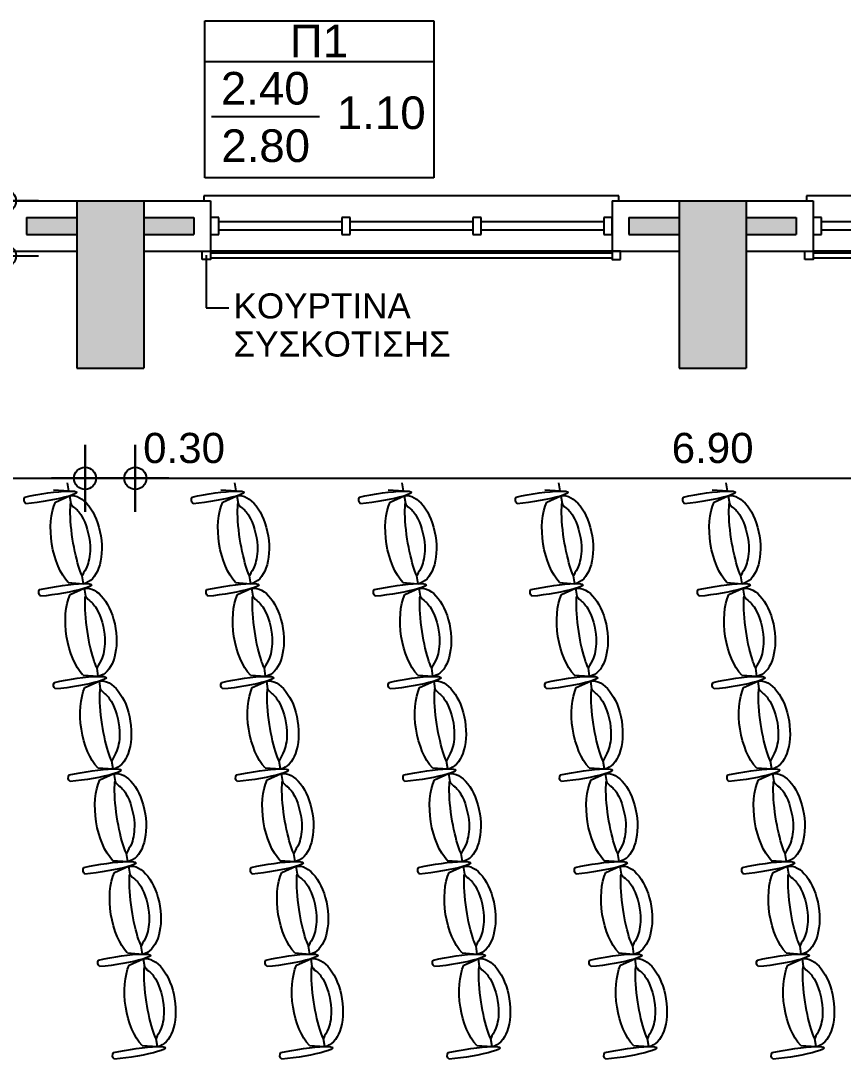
# Model space of a CAD drawing. Header units: metres. Extents: x -11 to 85, y -301 to 135.
# Drawn here: x 28.94 to 33.85, y 39.42 to 45.62 of the extents above; entities that cross this region are included whole.
import ezdxf

# ---------------------------------------------------------------- set-up
doc = ezdxf.new("R2010")
doc.units = ezdxf.units.M
doc.header["$LTSCALE"] = 0.036
doc.header["$PDMODE"] = 2
for name, color, linetype in [('arxitek corofos', 252, 'Continuous'), ('DIMBLK', 252, 'Continuous'), ('Epipla', 252, 'Continuous'), ('Parathira', 252, 'Continuous')]:
    doc.layers.add(name, color=color, linetype=linetype)
doc.styles.add('COMU-N', font='arial.ttf')
doc.styles.get("Standard").update_dxf_attribs({"font": 'arial.ttf'})
doc.dimstyles.new('CADWDOT', dxfattribs={"dimscale": 0.1, "dimtxt": 1.8, "dimasz": 0.08, "dimexe": 2, "dimexo": 0, "dimgap": 0.09, "dimtad": 0, "dimrnd": 0.001, "dimzin": 0, "dimdsep": 46, "dimtxsty": 'Standard', "dimblk1": 'ARTDIM', "dimblk2": 'ARTDIM', "dimsah": 1, "dimcen": 0.09, "dimdle": 0.05, "dimse1": 1, "dimse2": 1, "dimadec": 0, "dimazin": 0, "dimtfac": 1, "dimtmove": 0, "dimatfit": 3, "dimldrblk": 'ARTDIM', "dimfxl": 2, "dimtvp": 0.9999, "dimtolj": 1, "dimtzin": 0, "dimarcsym": 0})

# ---------------------------------------------------------------- blocks, each defined once
blk = doc.blocks.new('A$C52D13D70')
at = {"layer": 'Parathira'}
for p, q in [((-0.33, 0.04), (-0.33, -2.44)), ((-0.3, 0.04), (-0.33, 0.04)), ((-0.1, 0), (-0.2, 0)), ((-0.2, 0), (-0.2, -0.05)), ((-0.1, -0.05), (-0.1, 0)), ((0, 0), (0, -2.4)), ((-0.2, -0.05), (-0.1, -0.05)), ((-0.175, -0.05), (-0.175, -0.7833)), ((-0.125, -0.05), (-0.125, -0.7833)), ((-0.1, -0.7833), (-0.2, -0.7833)), ((-0.2, -0.7833), (-0.2, -0.8333)), ((-0.1, -0.8333), (-0.1, -0.7833)), ((-0.2, -0.8333), (-0.1, -0.8333)), ((-0.175, -0.8333), (-0.175, -1.5667)), ((-0.125, -0.8333), (-0.125, -1.5667)), ((-0.1, -1.5667), (-0.2, -1.5667)), ((-0.2, -1.5667), (-0.2, -1.6167)), ((-0.1, -1.6167), (-0.1, -1.5667)), ((-0.2, -1.6167), (-0.1, -1.6167)), ((-0.175, -1.6167), (-0.175, -2.35)), ((-0.125, -1.6167), (-0.125, -2.35)), ((-0.1, -2.35), (-0.2, -2.35)), ((-0.2, -2.35), (-0.2, -2.4)), ((-0.1, -2.4), (-0.1, -2.35)), ((-0.2, -2.4), (-0.1, -2.4)), ((-0.33, -2.44), (-0.3, -2.44))]:
    blk.add_line(p, q, dxfattribs=at)
blk = doc.blocks.new('ARTDIM')
at = {"layer": 'DIMBLK'}
for p, q in [((0, -24.9975), (0, 24.9975)), ((-24.9975, 0), (24.9975, 0))]:
    blk.add_line(p, q, dxfattribs=at)
blk.add_circle((0, 0), 8.25, dxfattribs=at)
blk = doc.blocks.new('*D418')
at = {"layer": 'arxitek corofos', "color": 0, "lineweight": -2}
blk.add_line((22.4317, 42.89), (29.3157, 42.89), dxfattribs=at)
at = {"layer": 'Defpoints', "color": 0, "transparency": 16777216}
for p in [(22.4237, 43.5474), (29.3237, 43.5474), (29.3237, 42.89)]:
    blk.add_point(p, dxfattribs=at)
at = {"layer": 'arxitek corofos', "color": 0, "lineweight": -2, "xscale": 0.008, "yscale": 0.008, "zscale": 0.008, "rotation": 180}
blk.add_blockref('ARTDIM', (22.4237, 42.89), dxfattribs=at)
at = {"layer": 'arxitek corofos', "color": 0, "lineweight": -2, "xscale": 0.008, "yscale": 0.008, "zscale": 0.008}
blk.add_blockref('ARTDIM', (29.3237, 42.89), dxfattribs=at)
at = {"layer": 'arxitek corofos', "color": 0, "insert": (25.8737, 43.07), "char_height": 0.18, "attachment_point": 5}
blk.add_mtext('\\A1;6.90', dxfattribs=at)
blk = doc.blocks.new('*D419')
at = {"layer": 'arxitek corofos', "color": 0, "lineweight": -2}
for p, q in [((29.3317, 42.89), (29.6157, 42.89)), ((29.6237, 42.89), (30.1983, 42.89))]:
    blk.add_line(p, q, dxfattribs=at)
at = {"layer": 'Defpoints', "color": 0, "transparency": 16777216}
for p in [(29.3237, 43.5474), (29.6237, 43.5474), (29.6237, 42.89)]:
    blk.add_point(p, dxfattribs=at)
at = {"layer": 'arxitek corofos', "color": 0, "lineweight": -2, "xscale": 0.008, "yscale": 0.008, "zscale": 0.008, "rotation": 180}
blk.add_blockref('ARTDIM', (29.3237, 42.89), dxfattribs=at)
at = {"layer": 'arxitek corofos', "color": 0, "lineweight": -2, "xscale": 0.008, "yscale": 0.008, "zscale": 0.008}
blk.add_blockref('ARTDIM', (29.6237, 42.89), dxfattribs=at)
at = {"layer": 'arxitek corofos', "color": 0, "insert": (29.915, 43.07), "char_height": 0.18, "attachment_point": 5}
blk.add_mtext('\\A1;0.30', dxfattribs=at)
blk = doc.blocks.new('*D420')
at = {"layer": 'arxitek corofos', "color": 0, "lineweight": -2}
blk.add_line((29.6317, 42.89), (36.5157, 42.89), dxfattribs=at)
at = {"layer": 'Defpoints', "color": 0, "transparency": 16777216}
for p in [(29.6237, 43.5474), (36.5237, 43.5474), (36.5237, 42.89)]:
    blk.add_point(p, dxfattribs=at)
at = {"layer": 'arxitek corofos', "color": 0, "lineweight": -2, "xscale": 0.008, "yscale": 0.008, "zscale": 0.008, "rotation": 180}
blk.add_blockref('ARTDIM', (29.6237, 42.89), dxfattribs=at)
at = {"layer": 'arxitek corofos', "color": 0, "lineweight": -2, "xscale": 0.008, "yscale": 0.008, "zscale": 0.008}
blk.add_blockref('ARTDIM', (36.5237, 42.89), dxfattribs=at)
at = {"layer": 'arxitek corofos', "color": 0, "insert": (33.0737, 43.07), "char_height": 0.18, "attachment_point": 5}
blk.add_mtext('\\A1;6.90', dxfattribs=at)
blk = doc.blocks.new('*D438')
at = {"layer": 'arxitek corofos', "color": 0, "lineweight": -2}
for p, q in [((28.8454, 44.5474), (28.8454, 45.1219)), ((28.8454, 44.2271), (28.8454, 44.5394))]:
    blk.add_line(p, q, dxfattribs=at)
at = {"layer": 'Defpoints', "color": 0, "transparency": 16777216}
for p in [(26.0737, 44.5474), (28.8454, 44.5474), (26.0737, 44.2191)]:
    blk.add_point(p, dxfattribs=at)
at = {"layer": 'arxitek corofos', "color": 0, "lineweight": -2, "xscale": 0.008, "yscale": 0.008, "zscale": 0.008}
for p, rotation in [((28.8454, 44.5474), 90), ((28.8454, 44.2191), 270)]:
    blk.add_blockref('ARTDIM', p, dxfattribs=dict(at, rotation=rotation))
at = {"layer": 'arxitek corofos', "color": 0, "insert": (28.6654, 44.8386), "char_height": 0.18, "attachment_point": 5, "rotation": 90}
blk.add_mtext('\\A1;0.33', dxfattribs=at)
blk = doc.blocks.new('A$C4C174ED7')
at = {"layer": 'Epipla'}
for p, q in [((9.6743, 3.0497), (9.7655, 3.0566)), ((9.7655, 3.0566), (9.758, 3.0092)), ((10.6743, 3.0497), (10.7655, 3.0566)), ((10.7655, 3.0566), (10.758, 3.0092)), ((11.6743, 3.0497), (11.7655, 3.0566)), ((11.7655, 3.0566), (11.758, 3.0092)), ((12.6104, 3.0497), (12.7017, 3.0566)), ((12.7017, 3.0566), (12.6941, 3.0092)), ((13.6104, 3.0497), (13.7017, 3.0566)), ((13.7017, 3.0566), (13.6941, 3.0092)), ((9.5976, 2.569), (9.6817, 2.5313)), ((9.6817, 2.5313), (9.6892, 2.5782)), ((10.5976, 2.569), (10.6817, 2.5313)), ((10.6817, 2.5313), (10.6892, 2.5782)), ((11.5976, 2.569), (11.6817, 2.5313)), ((11.6817, 2.5313), (11.6892, 2.5782)), ((12.5337, 2.569), (12.6179, 2.5313)), ((12.6179, 2.5313), (12.6254, 2.5782)), ((13.5337, 2.569), (13.6179, 2.5313)), ((13.6179, 2.5313), (13.6254, 2.5782)), ((9.5861, 2.4967), (9.6773, 2.5036)), ((9.6773, 2.5036), (9.6697, 2.4562)), ((10.5861, 2.4967), (10.6773, 2.5036)), ((10.6773, 2.5036), (10.6697, 2.4562)), ((11.5861, 2.4967), (11.6773, 2.5036)), ((11.6773, 2.5036), (11.6697, 2.4562)), ((12.5222, 2.4967), (12.6135, 2.5036)), ((12.6135, 2.5036), (12.6059, 2.4562)), ((13.5222, 2.4967), (13.6135, 2.5036)), ((13.6135, 2.5036), (13.6059, 2.4562)), ((9.5094, 2.016), (9.5935, 1.9783)), ((9.5935, 1.9783), (9.601, 2.0252)), ((10.5094, 2.016), (10.5935, 1.9783)), ((10.5935, 1.9783), (10.601, 2.0252)), ((11.5094, 2.016), (11.5935, 1.9783)), ((11.5935, 1.9783), (11.601, 2.0252)), ((12.4455, 2.016), (12.5297, 1.9783)), ((12.5297, 1.9783), (12.5371, 2.0252)), ((13.4455, 2.016), (13.5297, 1.9783)), ((13.5297, 1.9783), (13.5371, 2.0252)), ((9.4978, 1.9437), (9.5891, 1.9506)), ((9.5891, 1.9506), (9.5815, 1.9032)), ((10.4978, 1.9437), (10.5891, 1.9506)), ((10.5891, 1.9506), (10.5815, 1.9032)), ((11.4978, 1.9437), (11.5891, 1.9506)), ((11.5891, 1.9506), (11.5815, 1.9032)), ((12.434, 1.9437), (12.5252, 1.9506)), ((12.5252, 1.9506), (12.5177, 1.9032)), ((13.434, 1.9437), (13.5252, 1.9506)), ((13.5252, 1.9506), (13.5177, 1.9032)), ((9.4211, 1.463), (9.5053, 1.4253)), ((9.5053, 1.4253), (9.5127, 1.4722)), ((10.4211, 1.463), (10.5053, 1.4253)), ((10.5053, 1.4253), (10.5127, 1.4722)), ((11.4211, 1.463), (11.5053, 1.4253)), ((11.5053, 1.4253), (11.5127, 1.4722)), ((12.3573, 1.463), (12.4414, 1.4253)), ((12.4414, 1.4253), (12.4489, 1.4722)), ((13.3573, 1.463), (13.4414, 1.4253)), ((13.4414, 1.4253), (13.4489, 1.4722)), ((9.4096, 1.3906), (9.5009, 1.3976)), ((9.5009, 1.3976), (9.4933, 1.3502)), ((10.4096, 1.3906), (10.5009, 1.3976)), ((10.5009, 1.3976), (10.4933, 1.3502)), ((11.4096, 1.3906), (11.5009, 1.3976)), ((11.5009, 1.3976), (11.4933, 1.3502)), ((12.3457, 1.3906), (12.437, 1.3976)), ((12.437, 1.3976), (12.4294, 1.3502)), ((13.3457, 1.3906), (13.437, 1.3976)), ((13.437, 1.3976), (13.4294, 1.3502)), ((9.3329, 0.91), (9.417, 0.8723)), ((9.417, 0.8723), (9.4245, 0.9192)), ((10.3329, 0.91), (10.417, 0.8723)), ((10.417, 0.8723), (10.4245, 0.9192)), ((11.3329, 0.91), (11.417, 0.8723)), ((11.417, 0.8723), (11.4245, 0.9192)), ((12.2691, 0.91), (12.3532, 0.8723)), ((12.3532, 0.8723), (12.3607, 0.9192)), ((13.2691, 0.91), (13.3532, 0.8723)), ((13.3532, 0.8723), (13.3607, 0.9192)), ((9.3212, 0.8366), (9.4124, 0.8435)), ((9.4124, 0.8435), (9.4049, 0.7961)), ((10.3212, 0.8366), (10.4124, 0.8435)), ((10.4124, 0.8435), (10.4049, 0.7961)), ((11.3212, 0.8366), (11.4124, 0.8435)), ((11.4124, 0.8435), (11.4049, 0.7961)), ((12.2573, 0.8366), (12.3486, 0.8435)), ((12.3486, 0.8435), (12.341, 0.7961)), ((13.2573, 0.8366), (13.3486, 0.8435)), ((13.3486, 0.8435), (13.341, 0.7961)), ((9.2445, 0.3559), (9.3286, 0.3182)), ((9.3286, 0.3182), (9.3361, 0.3651)), ((10.2445, 0.3559), (10.3286, 0.3182)), ((10.3286, 0.3182), (10.3361, 0.3651)), ((11.2445, 0.3559), (11.3286, 0.3182)), ((11.3286, 0.3182), (11.3361, 0.3651)), ((12.1807, 0.3559), (12.2648, 0.3182)), ((12.2648, 0.3182), (12.2723, 0.3651)), ((13.1807, 0.3559), (13.2648, 0.3182)), ((13.2648, 0.3182), (13.2723, 0.3651)), ((9.233, 0.2836), (9.3242, 0.2905)), ((9.3242, 0.2905), (9.3166, 0.2431)), ((10.233, 0.2836), (10.3242, 0.2905)), ((10.3242, 0.2905), (10.3166, 0.2431)), ((11.233, 0.2836), (11.3242, 0.2905)), ((11.3242, 0.2905), (11.3166, 0.2431)), ((12.1691, 0.2836), (12.2604, 0.2905)), ((12.2604, 0.2905), (12.2528, 0.2431)), ((13.1691, 0.2836), (13.2604, 0.2905)), ((13.2604, 0.2905), (13.2528, 0.2431)), ((9.1563, -0.1971), (9.2404, -0.2348)), ((9.2404, -0.2348), (9.2479, -0.1879)), ((10.1563, -0.1971), (10.2404, -0.2348)), ((10.2404, -0.2348), (10.2479, -0.1879)), ((11.1563, -0.1971), (11.2404, -0.2348)), ((11.2404, -0.2348), (11.2479, -0.1879)), ((12.0924, -0.1971), (12.1766, -0.2348)), ((12.1766, -0.2348), (12.184, -0.1879)), ((13.0924, -0.1971), (13.1766, -0.2348)), ((13.1766, -0.2348), (13.184, -0.1879)), ((9.1446, -0.2705), (9.2358, -0.2636)), ((9.2358, -0.2636), (9.2282, -0.311)), ((10.1446, -0.2705), (10.2358, -0.2636)), ((10.2358, -0.2636), (10.2282, -0.311)), ((11.1446, -0.2705), (11.2358, -0.2636)), ((11.2358, -0.2636), (11.2282, -0.311)), ((12.0807, -0.2705), (12.172, -0.2636)), ((12.172, -0.2636), (12.1644, -0.311)), ((13.0807, -0.2705), (13.172, -0.2636)), ((13.172, -0.2636), (13.1644, -0.311))]:
    blk.add_line(p, q, dxfattribs=at)
for points in [[(9.5091, 3.1317, 0.397593), (9.503, 3.0922)], [(10.5091, 3.1317, 0.397593), (10.503, 3.0922)], [(11.5091, 3.1317, 0.397593), (11.503, 3.0922)], [(12.4453, 3.1317, 0.397593), (12.4391, 3.0922)], [(13.4453, 3.1317, 0.397593), (13.4391, 3.0922)], [(9.4209, 2.5787, 0.397593), (9.4147, 2.5392)], [(10.4209, 2.5787, 0.397593), (10.4147, 2.5392)], [(11.4209, 2.5787, 0.397593), (11.4147, 2.5392)], [(12.357, 2.5787, 0.397593), (12.3509, 2.5392)], [(13.357, 2.5787, 0.397593), (13.3509, 2.5392)], [(9.3327, 2.0257, 0.397593), (9.3265, 1.9862)], [(10.3327, 2.0257, 0.397593), (10.3265, 1.9862)], [(11.3327, 2.0257, 0.397593), (11.3265, 1.9862)], [(12.2688, 2.0257, 0.397593), (12.2627, 1.9862)], [(13.2688, 2.0257, 0.397593), (13.2627, 1.9862)], [(9.2444, 1.4727, 0.397593), (9.2383, 1.4331)], [(10.2444, 1.4727, 0.397593), (10.2383, 1.4331)], [(11.2444, 1.4727, 0.397593), (11.2383, 1.4331)], [(12.1806, 1.4727, 0.397593), (12.1744, 1.4331)], [(13.1806, 1.4727, 0.397593), (13.1744, 1.4331)], [(9.1562, 0.9197, 0.397593), (9.15, 0.8801)], [(10.1562, 0.9197, 0.397593), (10.15, 0.8801)], [(11.1562, 0.9197, 0.397593), (11.15, 0.8801)], [(12.0924, 0.9197, 0.397593), (12.0862, 0.8801)], [(13.0924, 0.9197, 0.397593), (13.0862, 0.8801)], [(9.0678, 0.3656, 0.397593), (9.0616, 0.326)], [(10.0678, 0.3656, 0.397593), (10.0616, 0.326)], [(11.0678, 0.3656, 0.397593), (11.0616, 0.326)], [(12.0039, 0.3656, 0.397593), (11.9978, 0.326)], [(13.0039, 0.3656, 0.397593), (12.9978, 0.326)], [(8.9796, -0.1874, 0.397593), (8.9734, -0.227)], [(9.9796, -0.1874, 0.397593), (9.9734, -0.227)], [(10.9796, -0.1874, 0.397593), (10.9734, -0.227)], [(11.9157, -0.1874, 0.397593), (11.9096, -0.227)], [(12.9157, -0.1874, 0.397593), (12.9096, -0.227)], [(12.9157, -0.1874, 0.397593), (12.9096, -0.227)]]:
    blk.add_lwpolyline(points, format="xyb", dxfattribs=at)
for centre, major_axis, ratio, start_param, end_param in [((9.6101, 3.0956), (-0.2028, 0.0318), 0.113529, 1.031877, 5.251545), ((10.6101, 3.0956), (-0.2028, 0.0318), 0.113529, 1.031877, 5.251545), ((11.6101, 3.0956), (-0.2028, 0.0318), 0.113529, 1.031877, 5.251545), ((12.5463, 3.0956), (-0.2028, 0.0318), 0.113529, 1.031877, 5.251545), ((13.5463, 3.0956), (-0.2028, 0.0318), 0.113529, 1.031877, 5.251545), ((9.7236, 2.794), (0.0463, 0.2995), 0.493003, 0.628379, 2.49343), ((9.7236, 2.794), (0.0419, 0.2627), 0.552275, 3.141593, 6.283185), ((10.7236, 2.794), (0.0463, 0.2995), 0.493003, 0.628379, 2.49343), ((10.7236, 2.794), (0.0419, 0.2627), 0.552275, 3.141593, 6.283185), ((11.7236, 2.794), (0.0463, 0.2995), 0.493003, 0.628379, 2.49343), ((11.7236, 2.794), (0.0419, 0.2627), 0.552275, 3.141593, 6.283185), ((12.6598, 2.794), (0.0463, 0.2995), 0.493003, 0.628379, 2.49343), ((12.6598, 2.794), (0.0419, 0.2627), 0.552275, 3.141593, 6.283185), ((13.6598, 2.794), (0.0463, 0.2995), 0.493003, 0.628379, 2.49343), ((13.6598, 2.794), (0.0419, 0.2627), 0.552275, 3.141593, 6.283185), ((9.5219, 2.5426), (-0.2028, 0.0318), 0.113529, 1.031877, 5.251545), ((10.5219, 2.5426), (-0.2028, 0.0318), 0.113529, 1.031877, 5.251545), ((11.5219, 2.5426), (-0.2028, 0.0318), 0.113529, 1.031877, 5.251545), ((12.4581, 2.5426), (-0.2028, 0.0318), 0.113529, 1.031877, 5.251545), ((13.4581, 2.5426), (-0.2028, 0.0318), 0.113529, 1.031877, 5.251545), ((9.6354, 2.241), (0.0463, 0.2995), 0.493003, 0.628379, 2.49343), ((9.6354, 2.241), (0.0419, 0.2627), 0.552275, 3.141593, 6.283185), ((10.6354, 2.241), (0.0463, 0.2995), 0.493003, 0.628379, 2.49343), ((10.6354, 2.241), (0.0419, 0.2627), 0.552275, 3.141593, 6.283185), ((11.6354, 2.241), (0.0463, 0.2995), 0.493003, 0.628379, 2.49343), ((11.6354, 2.241), (0.0419, 0.2627), 0.552275, 3.141593, 6.283185), ((12.5716, 2.241), (0.0463, 0.2995), 0.493003, 0.628379, 2.49343), ((12.5716, 2.241), (0.0419, 0.2627), 0.552275, 3.141593, 6.283185), ((13.5716, 2.241), (0.0463, 0.2995), 0.493003, 0.628379, 2.49343), ((13.5716, 2.241), (0.0419, 0.2627), 0.552275, 3.141593, 6.283185), ((9.4337, 1.9896), (-0.2028, 0.0318), 0.113529, 1.031877, 5.251545), ((10.4337, 1.9896), (-0.2028, 0.0318), 0.113529, 1.031877, 5.251545), ((11.4337, 1.9896), (-0.2028, 0.0318), 0.113529, 1.031877, 5.251545), ((12.3698, 1.9896), (-0.2028, 0.0318), 0.113529, 1.031877, 5.251545), ((13.3698, 1.9896), (-0.2028, 0.0318), 0.113529, 1.031877, 5.251545), ((9.5472, 1.6879), (0.0463, 0.2995), 0.493003, 0.628379, 2.49343), ((9.5472, 1.6879), (0.0419, 0.2627), 0.552275, 3.141593, 6.283185), ((10.5472, 1.6879), (0.0463, 0.2995), 0.493003, 0.628379, 2.49343), ((10.5472, 1.6879), (0.0419, 0.2627), 0.552275, 3.141593, 6.283185), ((11.5472, 1.6879), (0.0463, 0.2995), 0.493003, 0.628379, 2.49343), ((11.5472, 1.6879), (0.0419, 0.2627), 0.552275, 3.141593, 6.283185), ((12.4833, 1.6879), (0.0463, 0.2995), 0.493003, 0.628379, 2.49343), ((12.4833, 1.6879), (0.0419, 0.2627), 0.552275, 3.141593, 6.283185), ((13.4833, 1.6879), (0.0463, 0.2995), 0.493003, 0.628379, 2.49343), ((13.4833, 1.6879), (0.0419, 0.2627), 0.552275, 3.141593, 6.283185), ((9.3454, 1.4366), (-0.2028, 0.0318), 0.113529, 1.031877, 5.251545), ((10.3454, 1.4366), (-0.2028, 0.0318), 0.113529, 1.031877, 5.251545), ((11.3454, 1.4366), (-0.2028, 0.0318), 0.113529, 1.031877, 5.251545), ((12.2816, 1.4366), (-0.2028, 0.0318), 0.113529, 1.031877, 5.251545), ((13.2816, 1.4366), (-0.2028, 0.0318), 0.113529, 1.031877, 5.251545), ((9.4589, 1.1349), (0.0463, 0.2995), 0.493003, 0.628379, 2.49343), ((9.4589, 1.1349), (0.0419, 0.2627), 0.552275, 3.141593, 6.283185), ((10.4589, 1.1349), (0.0463, 0.2995), 0.493003, 0.628379, 2.49343), ((10.4589, 1.1349), (0.0419, 0.2627), 0.552275, 3.141593, 6.283185), ((11.4589, 1.1349), (0.0463, 0.2995), 0.493003, 0.628379, 2.49343), ((11.4589, 1.1349), (0.0419, 0.2627), 0.552275, 3.141593, 6.283185), ((12.3951, 1.1349), (0.0463, 0.2995), 0.493003, 0.628379, 2.49343), ((12.3951, 1.1349), (0.0419, 0.2627), 0.552275, 3.141593, 6.283185), ((13.3951, 1.1349), (0.0463, 0.2995), 0.493003, 0.628379, 2.49343), ((13.3951, 1.1349), (0.0419, 0.2627), 0.552275, 3.141593, 6.283185), ((9.2572, 0.8836), (-0.2028, 0.0318), 0.113529, 1.031877, 5.251545), ((10.2572, 0.8836), (-0.2028, 0.0318), 0.113529, 1.031877, 5.251545), ((11.2572, 0.8836), (-0.2028, 0.0318), 0.113529, 1.031877, 5.251545), ((12.1934, 0.8836), (-0.2028, 0.0318), 0.113529, 1.031877, 5.251545), ((13.1934, 0.8836), (-0.2028, 0.0318), 0.113529, 1.031877, 5.251545), ((9.3705, 0.5809), (0.0463, 0.2995), 0.493003, 0.628379, 2.49343), ((9.3705, 0.5809), (0.0419, 0.2627), 0.552275, 3.141593, 6.283185), ((10.3705, 0.5809), (0.0463, 0.2995), 0.493003, 0.628379, 2.49343), ((10.3705, 0.5809), (0.0419, 0.2627), 0.552275, 3.141593, 6.283185), ((11.3705, 0.5809), (0.0463, 0.2995), 0.493003, 0.628379, 2.49343), ((11.3705, 0.5809), (0.0419, 0.2627), 0.552275, 3.141593, 6.283185), ((12.3067, 0.5809), (0.0463, 0.2995), 0.493003, 0.628379, 2.49343), ((12.3067, 0.5809), (0.0419, 0.2627), 0.552275, 3.141593, 6.283185), ((13.3067, 0.5809), (0.0463, 0.2995), 0.493003, 0.628379, 2.49343), ((13.3067, 0.5809), (0.0419, 0.2627), 0.552275, 3.141593, 6.283185), ((9.1688, 0.3295), (-0.2028, 0.0318), 0.113529, 1.031877, 5.251545), ((10.1688, 0.3295), (-0.2028, 0.0318), 0.113529, 1.031877, 5.251545), ((11.1688, 0.3295), (-0.2028, 0.0318), 0.113529, 1.031877, 5.251545), ((12.105, 0.3295), (-0.2028, 0.0318), 0.113529, 1.031877, 5.251545), ((13.105, 0.3295), (-0.2028, 0.0318), 0.113529, 1.031877, 5.251545), ((9.2823, 0.0278), (0.0463, 0.2995), 0.493003, 0.628379, 2.49343), ((9.2823, 0.0278), (0.0419, 0.2627), 0.552275, 3.141593, 6.283185), ((10.2823, 0.0278), (0.0463, 0.2995), 0.493003, 0.628379, 2.49343), ((10.2823, 0.0278), (0.0419, 0.2627), 0.552275, 3.141593, 6.283185), ((11.2823, 0.0278), (0.0463, 0.2995), 0.493003, 0.628379, 2.49343), ((11.2823, 0.0278), (0.0419, 0.2627), 0.552275, 3.141593, 6.283185), ((12.2185, 0.0278), (0.0463, 0.2995), 0.493003, 0.628379, 2.49343), ((12.2185, 0.0278), (0.0419, 0.2627), 0.552275, 3.141593, 6.283185), ((13.2185, 0.0278), (0.0463, 0.2995), 0.493003, 0.628379, 2.49343), ((13.2185, 0.0278), (0.0419, 0.2627), 0.552275, 3.141593, 6.283185), ((9.0806, -0.2235), (-0.2028, 0.0318), 0.113529, 1.031877, 5.251545), ((10.0806, -0.2235), (-0.2028, 0.0318), 0.113529, 1.031877, 5.251545), ((11.0806, -0.2235), (-0.2028, 0.0318), 0.113529, 1.031877, 5.251545), ((12.0167, -0.2235), (-0.2028, 0.0318), 0.113529, 1.031877, 5.251545), ((13.0167, -0.2235), (-0.2028, 0.0318), 0.113529, 1.031877, 5.251545)]:
    blk.add_ellipse(centre, major_axis=major_axis, ratio=ratio, start_param=start_param, end_param=end_param, dxfattribs=at)
for points, knots in [([(9.758, 3.0092), (9.7534, 3.0001), (9.7475, 2.9863), (9.7265, 2.9247), (9.7108, 2.8576), (9.689, 2.7162), (9.6843, 2.6421), (9.6876, 2.5911), (9.6884, 2.5841), (9.6893, 2.5786)], [0.506584, 0.506584, 0.506584, 0.506584, 0.805592, 0.805592, 1.599086, 1.599086, 2.473163, 2.473163, 2.635992, 2.635992, 2.635992, 2.635992]), ([(9.6893, 2.5786), (9.6893, 2.5786), (9.7003, 2.5961), (9.724, 2.6118), (9.7398, 2.628), (9.7807, 2.6953), (9.8013, 2.7658), (9.8065, 2.8749), (9.7994, 2.9171), (9.778, 2.9756), (9.7659, 2.9858), (9.758, 3.0092), (9.758, 3.0092), (9.758, 3.0092)], [3.141593, 3.141593, 3.141593, 3.141593, 3.601272, 3.601272, 4.06095, 4.06095, 4.924473, 4.924473, 5.526258, 5.526258, 6.140896, 6.140896, 6.283185, 6.283185, 6.283185, 6.283185]), ([(10.758, 3.0092), (10.7534, 3.0001), (10.7475, 2.9863), (10.7265, 2.9247), (10.7108, 2.8576), (10.689, 2.7162), (10.6843, 2.6421), (10.6876, 2.5911), (10.6884, 2.5841), (10.6893, 2.5786)], [0.506584, 0.506584, 0.506584, 0.506584, 0.805592, 0.805592, 1.599086, 1.599086, 2.473163, 2.473163, 2.635992, 2.635992, 2.635992, 2.635992]), ([(10.6893, 2.5786), (10.6893, 2.5786), (10.7003, 2.5961), (10.724, 2.6118), (10.7398, 2.628), (10.7807, 2.6953), (10.8013, 2.7658), (10.8065, 2.8749), (10.7994, 2.9171), (10.778, 2.9756), (10.7659, 2.9858), (10.758, 3.0092), (10.758, 3.0092), (10.758, 3.0092)], [3.141593, 3.141593, 3.141593, 3.141593, 3.601272, 3.601272, 4.06095, 4.06095, 4.924473, 4.924473, 5.526258, 5.526258, 6.140896, 6.140896, 6.283185, 6.283185, 6.283185, 6.283185]), ([(11.758, 3.0092), (11.7534, 3.0001), (11.7475, 2.9863), (11.7265, 2.9247), (11.7108, 2.8576), (11.689, 2.7162), (11.6843, 2.6421), (11.6876, 2.5911), (11.6884, 2.5841), (11.6893, 2.5786)], [0.506584, 0.506584, 0.506584, 0.506584, 0.805592, 0.805592, 1.599086, 1.599086, 2.473163, 2.473163, 2.635992, 2.635992, 2.635992, 2.635992]), ([(11.6893, 2.5786), (11.6893, 2.5786), (11.7003, 2.5961), (11.724, 2.6118), (11.7398, 2.628), (11.7807, 2.6953), (11.8013, 2.7658), (11.8065, 2.8749), (11.7994, 2.9171), (11.778, 2.9756), (11.7659, 2.9858), (11.758, 3.0092), (11.758, 3.0092), (11.758, 3.0092)], [3.141593, 3.141593, 3.141593, 3.141593, 3.601272, 3.601272, 4.06095, 4.06095, 4.924473, 4.924473, 5.526258, 5.526258, 6.140896, 6.140896, 6.283185, 6.283185, 6.283185, 6.283185]), ([(12.6941, 3.0092), (12.6896, 3.0001), (12.6837, 2.9863), (12.6626, 2.9247), (12.6469, 2.8576), (12.6251, 2.7162), (12.6204, 2.6421), (12.6238, 2.5911), (12.6246, 2.5841), (12.6254, 2.5786)], [0.506584, 0.506584, 0.506584, 0.506584, 0.805592, 0.805592, 1.599086, 1.599086, 2.473163, 2.473163, 2.635992, 2.635992, 2.635992, 2.635992]), ([(12.6254, 2.5786), (12.6254, 2.5786), (12.6365, 2.5961), (12.6601, 2.6118), (12.676, 2.628), (12.7168, 2.6953), (12.7375, 2.7658), (12.7427, 2.8749), (12.7355, 2.9171), (12.7141, 2.9756), (12.702, 2.9858), (12.6941, 3.0092), (12.6941, 3.0092), (12.6941, 3.0092)], [3.141593, 3.141593, 3.141593, 3.141593, 3.601272, 3.601272, 4.06095, 4.06095, 4.924473, 4.924473, 5.526258, 5.526258, 6.140896, 6.140896, 6.283185, 6.283185, 6.283185, 6.283185]), ([(13.6941, 3.0092), (13.6896, 3.0001), (13.6837, 2.9863), (13.6626, 2.9247), (13.6469, 2.8576), (13.6251, 2.7162), (13.6204, 2.6421), (13.6238, 2.5911), (13.6246, 2.5841), (13.6254, 2.5786)], [0.506584, 0.506584, 0.506584, 0.506584, 0.805592, 0.805592, 1.599086, 1.599086, 2.473163, 2.473163, 2.635992, 2.635992, 2.635992, 2.635992]), ([(13.6254, 2.5786), (13.6254, 2.5786), (13.6365, 2.5961), (13.6601, 2.6118), (13.676, 2.628), (13.7168, 2.6953), (13.7375, 2.7658), (13.7427, 2.8749), (13.7355, 2.9171), (13.7141, 2.9756), (13.702, 2.9858), (13.6941, 3.0092), (13.6941, 3.0092), (13.6941, 3.0092)], [3.141593, 3.141593, 3.141593, 3.141593, 3.601272, 3.601272, 4.06095, 4.06095, 4.924473, 4.924473, 5.526258, 5.526258, 6.140896, 6.140896, 6.283185, 6.283185, 6.283185, 6.283185]), ([(9.6697, 2.4562), (9.6652, 2.4471), (9.6593, 2.4333), (9.6382, 2.3717), (9.6225, 2.3046), (9.6007, 2.1632), (9.596, 2.0891), (9.5994, 2.0381), (9.6002, 2.0311), (9.6011, 2.0256)], [0.506584, 0.506584, 0.506584, 0.506584, 0.805592, 0.805592, 1.599086, 1.599086, 2.473163, 2.473163, 2.635992, 2.635992, 2.635992, 2.635992]), ([(9.6011, 2.0256), (9.6011, 2.0256), (9.6121, 2.0431), (9.6357, 2.0588), (9.6516, 2.075), (9.6925, 2.1422), (9.7131, 2.2128), (9.7183, 2.3219), (9.7111, 2.364), (9.6897, 2.4226), (9.6777, 2.4328), (9.6697, 2.4562), (9.6697, 2.4562), (9.6697, 2.4562)], [3.141593, 3.141593, 3.141593, 3.141593, 3.601272, 3.601272, 4.06095, 4.06095, 4.924473, 4.924473, 5.526258, 5.526258, 6.140896, 6.140896, 6.283185, 6.283185, 6.283185, 6.283185]), ([(10.6697, 2.4562), (10.6652, 2.4471), (10.6593, 2.4333), (10.6382, 2.3717), (10.6225, 2.3046), (10.6007, 2.1632), (10.596, 2.0891), (10.5994, 2.0381), (10.6002, 2.0311), (10.6011, 2.0256)], [0.506584, 0.506584, 0.506584, 0.506584, 0.805592, 0.805592, 1.599086, 1.599086, 2.473163, 2.473163, 2.635992, 2.635992, 2.635992, 2.635992]), ([(10.6011, 2.0256), (10.6011, 2.0256), (10.6121, 2.0431), (10.6357, 2.0588), (10.6516, 2.075), (10.6925, 2.1422), (10.7131, 2.2128), (10.7183, 2.3219), (10.7111, 2.364), (10.6897, 2.4226), (10.6777, 2.4328), (10.6697, 2.4562), (10.6697, 2.4562), (10.6697, 2.4562)], [3.141593, 3.141593, 3.141593, 3.141593, 3.601272, 3.601272, 4.06095, 4.06095, 4.924473, 4.924473, 5.526258, 5.526258, 6.140896, 6.140896, 6.283185, 6.283185, 6.283185, 6.283185]), ([(11.6697, 2.4562), (11.6652, 2.4471), (11.6593, 2.4333), (11.6382, 2.3717), (11.6225, 2.3046), (11.6007, 2.1632), (11.596, 2.0891), (11.5994, 2.0381), (11.6002, 2.0311), (11.6011, 2.0256)], [0.506584, 0.506584, 0.506584, 0.506584, 0.805592, 0.805592, 1.599086, 1.599086, 2.473163, 2.473163, 2.635992, 2.635992, 2.635992, 2.635992]), ([(11.6011, 2.0256), (11.6011, 2.0256), (11.6121, 2.0431), (11.6357, 2.0588), (11.6516, 2.075), (11.6925, 2.1422), (11.7131, 2.2128), (11.7183, 2.3219), (11.7111, 2.364), (11.6897, 2.4226), (11.6777, 2.4328), (11.6697, 2.4562), (11.6697, 2.4562), (11.6697, 2.4562)], [3.141593, 3.141593, 3.141593, 3.141593, 3.601272, 3.601272, 4.06095, 4.06095, 4.924473, 4.924473, 5.526258, 5.526258, 6.140896, 6.140896, 6.283185, 6.283185, 6.283185, 6.283185]), ([(12.6059, 2.4562), (12.6013, 2.4471), (12.5955, 2.4333), (12.5744, 2.3717), (12.5587, 2.3046), (12.5369, 2.1632), (12.5322, 2.0891), (12.5356, 2.0381), (12.5364, 2.0311), (12.5372, 2.0256)], [0.506584, 0.506584, 0.506584, 0.506584, 0.805592, 0.805592, 1.599086, 1.599086, 2.473163, 2.473163, 2.635992, 2.635992, 2.635992, 2.635992]), ([(12.5372, 2.0256), (12.5372, 2.0256), (12.5483, 2.0431), (12.5719, 2.0588), (12.5878, 2.075), (12.6286, 2.1422), (12.6493, 2.2128), (12.6545, 2.3219), (12.6473, 2.364), (12.6259, 2.4226), (12.6138, 2.4328), (12.6059, 2.4562), (12.6059, 2.4562), (12.6059, 2.4562)], [3.141593, 3.141593, 3.141593, 3.141593, 3.601272, 3.601272, 4.06095, 4.06095, 4.924473, 4.924473, 5.526258, 5.526258, 6.140896, 6.140896, 6.283185, 6.283185, 6.283185, 6.283185]), ([(13.6059, 2.4562), (13.6013, 2.4471), (13.5955, 2.4333), (13.5744, 2.3717), (13.5587, 2.3046), (13.5369, 2.1632), (13.5322, 2.0891), (13.5356, 2.0381), (13.5364, 2.0311), (13.5372, 2.0256)], [0.506584, 0.506584, 0.506584, 0.506584, 0.805592, 0.805592, 1.599086, 1.599086, 2.473163, 2.473163, 2.635992, 2.635992, 2.635992, 2.635992]), ([(13.5372, 2.0256), (13.5372, 2.0256), (13.5483, 2.0431), (13.5719, 2.0588), (13.5878, 2.075), (13.6286, 2.1422), (13.6493, 2.2128), (13.6545, 2.3219), (13.6473, 2.364), (13.6259, 2.4226), (13.6138, 2.4328), (13.6059, 2.4562), (13.6059, 2.4562), (13.6059, 2.4562)], [3.141593, 3.141593, 3.141593, 3.141593, 3.601272, 3.601272, 4.06095, 4.06095, 4.924473, 4.924473, 5.526258, 5.526258, 6.140896, 6.140896, 6.283185, 6.283185, 6.283185, 6.283185]), ([(9.5815, 1.9032), (9.5769, 1.8941), (9.5711, 1.8803), (9.55, 1.8187), (9.5343, 1.7516), (9.5125, 1.6102), (9.5078, 1.5361), (9.5112, 1.4851), (9.512, 1.4781), (9.5128, 1.4726)], [0.506584, 0.506584, 0.506584, 0.506584, 0.805592, 0.805592, 1.599086, 1.599086, 2.473163, 2.473163, 2.635992, 2.635992, 2.635992, 2.635992]), ([(9.5128, 1.4726), (9.5128, 1.4726), (9.5239, 1.4901), (9.5475, 1.5058), (9.5634, 1.5219), (9.6042, 1.5892), (9.6249, 1.6598), (9.6301, 1.7689), (9.6229, 1.811), (9.6015, 1.8696), (9.5894, 1.8798), (9.5815, 1.9032), (9.5815, 1.9032), (9.5815, 1.9032)], [3.141593, 3.141593, 3.141593, 3.141593, 3.601272, 3.601272, 4.06095, 4.06095, 4.924473, 4.924473, 5.526258, 5.526258, 6.140896, 6.140896, 6.283185, 6.283185, 6.283185, 6.283185]), ([(10.5815, 1.9032), (10.5769, 1.8941), (10.5711, 1.8803), (10.55, 1.8187), (10.5343, 1.7516), (10.5125, 1.6102), (10.5078, 1.5361), (10.5112, 1.4851), (10.512, 1.4781), (10.5128, 1.4726)], [0.506584, 0.506584, 0.506584, 0.506584, 0.805592, 0.805592, 1.599086, 1.599086, 2.473163, 2.473163, 2.635992, 2.635992, 2.635992, 2.635992]), ([(10.5128, 1.4726), (10.5128, 1.4726), (10.5239, 1.4901), (10.5475, 1.5058), (10.5634, 1.5219), (10.6042, 1.5892), (10.6249, 1.6598), (10.6301, 1.7689), (10.6229, 1.811), (10.6015, 1.8696), (10.5894, 1.8798), (10.5815, 1.9032), (10.5815, 1.9032), (10.5815, 1.9032)], [3.141593, 3.141593, 3.141593, 3.141593, 3.601272, 3.601272, 4.06095, 4.06095, 4.924473, 4.924473, 5.526258, 5.526258, 6.140896, 6.140896, 6.283185, 6.283185, 6.283185, 6.283185]), ([(11.5815, 1.9032), (11.5769, 1.8941), (11.5711, 1.8803), (11.55, 1.8187), (11.5343, 1.7516), (11.5125, 1.6102), (11.5078, 1.5361), (11.5112, 1.4851), (11.512, 1.4781), (11.5128, 1.4726)], [0.506584, 0.506584, 0.506584, 0.506584, 0.805592, 0.805592, 1.599086, 1.599086, 2.473163, 2.473163, 2.635992, 2.635992, 2.635992, 2.635992]), ([(11.5128, 1.4726), (11.5128, 1.4726), (11.5239, 1.4901), (11.5475, 1.5058), (11.5634, 1.5219), (11.6042, 1.5892), (11.6249, 1.6598), (11.6301, 1.7689), (11.6229, 1.811), (11.6015, 1.8696), (11.5894, 1.8798), (11.5815, 1.9032), (11.5815, 1.9032), (11.5815, 1.9032)], [3.141593, 3.141593, 3.141593, 3.141593, 3.601272, 3.601272, 4.06095, 4.06095, 4.924473, 4.924473, 5.526258, 5.526258, 6.140896, 6.140896, 6.283185, 6.283185, 6.283185, 6.283185]), ([(12.5177, 1.9032), (12.5131, 1.8941), (12.5072, 1.8803), (12.4862, 1.8187), (12.4705, 1.7516), (12.4487, 1.6102), (12.444, 1.5361), (12.4473, 1.4851), (12.4481, 1.4781), (12.449, 1.4726)], [0.506584, 0.506584, 0.506584, 0.506584, 0.805592, 0.805592, 1.599086, 1.599086, 2.473163, 2.473163, 2.635992, 2.635992, 2.635992, 2.635992]), ([(12.449, 1.4726), (12.449, 1.4726), (12.46, 1.4901), (12.4837, 1.5058), (12.4995, 1.5219), (12.5404, 1.5892), (12.561, 1.6598), (12.5662, 1.7689), (12.5591, 1.811), (12.5377, 1.8696), (12.5256, 1.8798), (12.5177, 1.9032), (12.5177, 1.9032), (12.5177, 1.9032)], [3.141593, 3.141593, 3.141593, 3.141593, 3.601272, 3.601272, 4.06095, 4.06095, 4.924473, 4.924473, 5.526258, 5.526258, 6.140896, 6.140896, 6.283185, 6.283185, 6.283185, 6.283185]), ([(13.5177, 1.9032), (13.5131, 1.8941), (13.5072, 1.8803), (13.4862, 1.8187), (13.4705, 1.7516), (13.4487, 1.6102), (13.444, 1.5361), (13.4473, 1.4851), (13.4481, 1.4781), (13.449, 1.4726)], [0.506584, 0.506584, 0.506584, 0.506584, 0.805592, 0.805592, 1.599086, 1.599086, 2.473163, 2.473163, 2.635992, 2.635992, 2.635992, 2.635992]), ([(13.449, 1.4726), (13.449, 1.4726), (13.46, 1.4901), (13.4837, 1.5058), (13.4995, 1.5219), (13.5404, 1.5892), (13.561, 1.6598), (13.5662, 1.7689), (13.5591, 1.811), (13.5377, 1.8696), (13.5256, 1.8798), (13.5177, 1.9032), (13.5177, 1.9032), (13.5177, 1.9032)], [3.141593, 3.141593, 3.141593, 3.141593, 3.601272, 3.601272, 4.06095, 4.06095, 4.924473, 4.924473, 5.526258, 5.526258, 6.140896, 6.140896, 6.283185, 6.283185, 6.283185, 6.283185]), ([(9.4933, 1.3502), (9.4887, 1.3411), (9.4828, 1.3273), (9.4618, 1.2657), (9.4461, 1.1985), (9.4243, 1.0572), (9.4196, 0.9831), (9.4229, 0.9321), (9.4237, 0.9251), (9.4246, 0.9196)], [0.506584, 0.506584, 0.506584, 0.506584, 0.805592, 0.805592, 1.599086, 1.599086, 2.473163, 2.473163, 2.635992, 2.635992, 2.635992, 2.635992]), ([(9.4246, 0.9196), (9.4246, 0.9196), (9.4356, 0.937), (9.4593, 0.9528), (9.4751, 0.9689), (9.516, 1.0362), (9.5366, 1.1068), (9.5418, 1.2159), (9.5347, 1.258), (9.5133, 1.3166), (9.5012, 1.3268), (9.4933, 1.3502), (9.4933, 1.3502), (9.4933, 1.3502)], [3.141593, 3.141593, 3.141593, 3.141593, 3.601272, 3.601272, 4.06095, 4.06095, 4.924473, 4.924473, 5.526258, 5.526258, 6.140896, 6.140896, 6.283185, 6.283185, 6.283185, 6.283185]), ([(10.4933, 1.3502), (10.4887, 1.3411), (10.4828, 1.3273), (10.4618, 1.2657), (10.4461, 1.1985), (10.4243, 1.0572), (10.4196, 0.9831), (10.4229, 0.9321), (10.4237, 0.9251), (10.4246, 0.9196)], [0.506584, 0.506584, 0.506584, 0.506584, 0.805592, 0.805592, 1.599086, 1.599086, 2.473163, 2.473163, 2.635992, 2.635992, 2.635992, 2.635992]), ([(10.4246, 0.9196), (10.4246, 0.9196), (10.4356, 0.937), (10.4593, 0.9528), (10.4751, 0.9689), (10.516, 1.0362), (10.5366, 1.1068), (10.5418, 1.2159), (10.5347, 1.258), (10.5133, 1.3166), (10.5012, 1.3268), (10.4933, 1.3502), (10.4933, 1.3502), (10.4933, 1.3502)], [3.141593, 3.141593, 3.141593, 3.141593, 3.601272, 3.601272, 4.06095, 4.06095, 4.924473, 4.924473, 5.526258, 5.526258, 6.140896, 6.140896, 6.283185, 6.283185, 6.283185, 6.283185]), ([(11.4933, 1.3502), (11.4887, 1.3411), (11.4828, 1.3273), (11.4618, 1.2657), (11.4461, 1.1985), (11.4243, 1.0572), (11.4196, 0.9831), (11.4229, 0.9321), (11.4237, 0.9251), (11.4246, 0.9196)], [0.506584, 0.506584, 0.506584, 0.506584, 0.805592, 0.805592, 1.599086, 1.599086, 2.473163, 2.473163, 2.635992, 2.635992, 2.635992, 2.635992]), ([(11.4246, 0.9196), (11.4246, 0.9196), (11.4356, 0.937), (11.4593, 0.9528), (11.4751, 0.9689), (11.516, 1.0362), (11.5366, 1.1068), (11.5418, 1.2159), (11.5347, 1.258), (11.5133, 1.3166), (11.5012, 1.3268), (11.4933, 1.3502), (11.4933, 1.3502), (11.4933, 1.3502)], [3.141593, 3.141593, 3.141593, 3.141593, 3.601272, 3.601272, 4.06095, 4.06095, 4.924473, 4.924473, 5.526258, 5.526258, 6.140896, 6.140896, 6.283185, 6.283185, 6.283185, 6.283185]), ([(12.4294, 1.3502), (12.4249, 1.3411), (12.419, 1.3273), (12.3979, 1.2657), (12.3822, 1.1985), (12.3604, 1.0572), (12.3557, 0.9831), (12.3591, 0.9321), (12.3599, 0.9251), (12.3607, 0.9196)], [0.506584, 0.506584, 0.506584, 0.506584, 0.805592, 0.805592, 1.599086, 1.599086, 2.473163, 2.473163, 2.635992, 2.635992, 2.635992, 2.635992]), ([(12.3607, 0.9196), (12.3607, 0.9196), (12.3718, 0.937), (12.3954, 0.9528), (12.4113, 0.9689), (12.4521, 1.0362), (12.4728, 1.1068), (12.478, 1.2159), (12.4708, 1.258), (12.4494, 1.3166), (12.4374, 1.3268), (12.4294, 1.3502), (12.4294, 1.3502), (12.4294, 1.3502)], [3.141593, 3.141593, 3.141593, 3.141593, 3.601272, 3.601272, 4.06095, 4.06095, 4.924473, 4.924473, 5.526258, 5.526258, 6.140896, 6.140896, 6.283185, 6.283185, 6.283185, 6.283185]), ([(13.4294, 1.3502), (13.4249, 1.3411), (13.419, 1.3273), (13.3979, 1.2657), (13.3822, 1.1985), (13.3604, 1.0572), (13.3557, 0.9831), (13.3591, 0.9321), (13.3599, 0.9251), (13.3607, 0.9196)], [0.506584, 0.506584, 0.506584, 0.506584, 0.805592, 0.805592, 1.599086, 1.599086, 2.473163, 2.473163, 2.635992, 2.635992, 2.635992, 2.635992]), ([(13.3607, 0.9196), (13.3607, 0.9196), (13.3718, 0.937), (13.3954, 0.9528), (13.4113, 0.9689), (13.4521, 1.0362), (13.4728, 1.1068), (13.478, 1.2159), (13.4708, 1.258), (13.4494, 1.3166), (13.4374, 1.3268), (13.4294, 1.3502), (13.4294, 1.3502), (13.4294, 1.3502)], [3.141593, 3.141593, 3.141593, 3.141593, 3.601272, 3.601272, 4.06095, 4.06095, 4.924473, 4.924473, 5.526258, 5.526258, 6.140896, 6.140896, 6.283185, 6.283185, 6.283185, 6.283185]), ([(9.4049, 0.7961), (9.4003, 0.787), (9.3944, 0.7732), (9.3734, 0.7116), (9.3577, 0.6445), (9.3359, 0.5031), (9.3312, 0.429), (9.3345, 0.378), (9.3353, 0.371), (9.3362, 0.3655)], [0.506584, 0.506584, 0.506584, 0.506584, 0.805592, 0.805592, 1.599086, 1.599086, 2.473163, 2.473163, 2.635992, 2.635992, 2.635992, 2.635992]), ([(9.3362, 0.3655), (9.3362, 0.3655), (9.3472, 0.383), (9.3709, 0.3987), (9.3867, 0.4149), (9.4276, 0.4821), (9.4482, 0.5527), (9.4534, 0.6618), (9.4463, 0.7039), (9.4249, 0.7625), (9.4128, 0.7727), (9.4049, 0.7961), (9.4049, 0.7961), (9.4049, 0.7961)], [3.141593, 3.141593, 3.141593, 3.141593, 3.601272, 3.601272, 4.06095, 4.06095, 4.924473, 4.924473, 5.526258, 5.526258, 6.140896, 6.140896, 6.283185, 6.283185, 6.283185, 6.283185]), ([(10.4049, 0.7961), (10.4003, 0.787), (10.3944, 0.7732), (10.3734, 0.7116), (10.3577, 0.6445), (10.3359, 0.5031), (10.3312, 0.429), (10.3345, 0.378), (10.3353, 0.371), (10.3362, 0.3655)], [0.506584, 0.506584, 0.506584, 0.506584, 0.805592, 0.805592, 1.599086, 1.599086, 2.473163, 2.473163, 2.635992, 2.635992, 2.635992, 2.635992]), ([(10.3362, 0.3655), (10.3362, 0.3655), (10.3472, 0.383), (10.3709, 0.3987), (10.3867, 0.4149), (10.4276, 0.4821), (10.4482, 0.5527), (10.4534, 0.6618), (10.4463, 0.7039), (10.4249, 0.7625), (10.4128, 0.7727), (10.4049, 0.7961), (10.4049, 0.7961), (10.4049, 0.7961)], [3.141593, 3.141593, 3.141593, 3.141593, 3.601272, 3.601272, 4.06095, 4.06095, 4.924473, 4.924473, 5.526258, 5.526258, 6.140896, 6.140896, 6.283185, 6.283185, 6.283185, 6.283185]), ([(11.4049, 0.7961), (11.4003, 0.787), (11.3944, 0.7732), (11.3734, 0.7116), (11.3577, 0.6445), (11.3359, 0.5031), (11.3312, 0.429), (11.3345, 0.378), (11.3353, 0.371), (11.3362, 0.3655)], [0.506584, 0.506584, 0.506584, 0.506584, 0.805592, 0.805592, 1.599086, 1.599086, 2.473163, 2.473163, 2.635992, 2.635992, 2.635992, 2.635992]), ([(11.3362, 0.3655), (11.3362, 0.3655), (11.3472, 0.383), (11.3709, 0.3987), (11.3867, 0.4149), (11.4276, 0.4821), (11.4482, 0.5527), (11.4534, 0.6618), (11.4463, 0.7039), (11.4249, 0.7625), (11.4128, 0.7727), (11.4049, 0.7961), (11.4049, 0.7961), (11.4049, 0.7961)], [3.141593, 3.141593, 3.141593, 3.141593, 3.601272, 3.601272, 4.06095, 4.06095, 4.924473, 4.924473, 5.526258, 5.526258, 6.140896, 6.140896, 6.283185, 6.283185, 6.283185, 6.283185]), ([(12.341, 0.7961), (12.3365, 0.787), (12.3306, 0.7732), (12.3095, 0.7116), (12.2938, 0.6445), (12.272, 0.5031), (12.2673, 0.429), (12.2707, 0.378), (12.2715, 0.371), (12.2723, 0.3655)], [0.506584, 0.506584, 0.506584, 0.506584, 0.805592, 0.805592, 1.599086, 1.599086, 2.473163, 2.473163, 2.635992, 2.635992, 2.635992, 2.635992]), ([(12.2723, 0.3655), (12.2723, 0.3655), (12.2834, 0.383), (12.307, 0.3987), (12.3229, 0.4149), (12.3637, 0.4821), (12.3844, 0.5527), (12.3896, 0.6618), (12.3824, 0.7039), (12.361, 0.7625), (12.349, 0.7727), (12.341, 0.7961), (12.341, 0.7961), (12.341, 0.7961)], [3.141593, 3.141593, 3.141593, 3.141593, 3.601272, 3.601272, 4.06095, 4.06095, 4.924473, 4.924473, 5.526258, 5.526258, 6.140896, 6.140896, 6.283185, 6.283185, 6.283185, 6.283185]), ([(13.341, 0.7961), (13.3365, 0.787), (13.3306, 0.7732), (13.3095, 0.7116), (13.2938, 0.6445), (13.272, 0.5031), (13.2673, 0.429), (13.2707, 0.378), (13.2715, 0.371), (13.2723, 0.3655)], [0.506584, 0.506584, 0.506584, 0.506584, 0.805592, 0.805592, 1.599086, 1.599086, 2.473163, 2.473163, 2.635992, 2.635992, 2.635992, 2.635992]), ([(13.2723, 0.3655), (13.2723, 0.3655), (13.2834, 0.383), (13.307, 0.3987), (13.3229, 0.4149), (13.3637, 0.4821), (13.3844, 0.5527), (13.3896, 0.6618), (13.3824, 0.7039), (13.361, 0.7625), (13.349, 0.7727), (13.341, 0.7961), (13.341, 0.7961), (13.341, 0.7961)], [3.141593, 3.141593, 3.141593, 3.141593, 3.601272, 3.601272, 4.06095, 4.06095, 4.924473, 4.924473, 5.526258, 5.526258, 6.140896, 6.140896, 6.283185, 6.283185, 6.283185, 6.283185]), ([(9.3166, 0.2431), (9.3121, 0.234), (9.3062, 0.2202), (9.2852, 0.1586), (9.2694, 0.0914), (9.2476, -0.0499), (9.2429, -0.124), (9.2463, -0.175), (9.2471, -0.182), (9.248, -0.1875)], [0.506584, 0.506584, 0.506584, 0.506584, 0.805592, 0.805592, 1.599086, 1.599086, 2.473163, 2.473163, 2.635992, 2.635992, 2.635992, 2.635992]), ([(9.248, -0.1875), (9.248, -0.1875), (9.259, -0.17), (9.2826, -0.1543), (9.2985, -0.1382), (9.3394, -0.0709), (9.36, -0.0003), (9.3652, 0.1088), (9.358, 0.1509), (9.3366, 0.2095), (9.3246, 0.2197), (9.3166, 0.2431), (9.3166, 0.2431), (9.3166, 0.2431)], [3.141593, 3.141593, 3.141593, 3.141593, 3.601272, 3.601272, 4.06095, 4.06095, 4.924473, 4.924473, 5.526258, 5.526258, 6.140896, 6.140896, 6.283185, 6.283185, 6.283185, 6.283185]), ([(10.3166, 0.2431), (10.3121, 0.234), (10.3062, 0.2202), (10.2852, 0.1586), (10.2694, 0.0914), (10.2476, -0.0499), (10.2429, -0.124), (10.2463, -0.175), (10.2471, -0.182), (10.248, -0.1875)], [0.506584, 0.506584, 0.506584, 0.506584, 0.805592, 0.805592, 1.599086, 1.599086, 2.473163, 2.473163, 2.635992, 2.635992, 2.635992, 2.635992]), ([(10.248, -0.1875), (10.248, -0.1875), (10.259, -0.17), (10.2826, -0.1543), (10.2985, -0.1382), (10.3394, -0.0709), (10.36, -0.0003), (10.3652, 0.1088), (10.358, 0.1509), (10.3366, 0.2095), (10.3246, 0.2197), (10.3166, 0.2431), (10.3166, 0.2431), (10.3166, 0.2431)], [3.141593, 3.141593, 3.141593, 3.141593, 3.601272, 3.601272, 4.06095, 4.06095, 4.924473, 4.924473, 5.526258, 5.526258, 6.140896, 6.140896, 6.283185, 6.283185, 6.283185, 6.283185]), ([(11.3166, 0.2431), (11.3121, 0.234), (11.3062, 0.2202), (11.2852, 0.1586), (11.2694, 0.0914), (11.2476, -0.0499), (11.2429, -0.124), (11.2463, -0.175), (11.2471, -0.182), (11.248, -0.1875)], [0.506584, 0.506584, 0.506584, 0.506584, 0.805592, 0.805592, 1.599086, 1.599086, 2.473163, 2.473163, 2.635992, 2.635992, 2.635992, 2.635992]), ([(11.248, -0.1875), (11.248, -0.1875), (11.259, -0.17), (11.2826, -0.1543), (11.2985, -0.1382), (11.3394, -0.0709), (11.36, -0.0003), (11.3652, 0.1088), (11.358, 0.1509), (11.3366, 0.2095), (11.3246, 0.2197), (11.3166, 0.2431), (11.3166, 0.2431), (11.3166, 0.2431)], [3.141593, 3.141593, 3.141593, 3.141593, 3.601272, 3.601272, 4.06095, 4.06095, 4.924473, 4.924473, 5.526258, 5.526258, 6.140896, 6.140896, 6.283185, 6.283185, 6.283185, 6.283185]), ([(12.2528, 0.2431), (12.2482, 0.234), (12.2424, 0.2202), (12.2213, 0.1586), (12.2056, 0.0914), (12.1838, -0.0499), (12.1791, -0.124), (12.1825, -0.175), (12.1833, -0.182), (12.1841, -0.1875)], [0.506584, 0.506584, 0.506584, 0.506584, 0.805592, 0.805592, 1.599086, 1.599086, 2.473163, 2.473163, 2.635992, 2.635992, 2.635992, 2.635992]), ([(12.1841, -0.1875), (12.1841, -0.1875), (12.1952, -0.17), (12.2188, -0.1543), (12.2347, -0.1382), (12.2755, -0.0709), (12.2962, -0.0003), (12.3014, 0.1088), (12.2942, 0.1509), (12.2728, 0.2095), (12.2607, 0.2197), (12.2528, 0.2431), (12.2528, 0.2431), (12.2528, 0.2431)], [3.141593, 3.141593, 3.141593, 3.141593, 3.601272, 3.601272, 4.06095, 4.06095, 4.924473, 4.924473, 5.526258, 5.526258, 6.140896, 6.140896, 6.283185, 6.283185, 6.283185, 6.283185]), ([(13.2528, 0.2431), (13.2482, 0.234), (13.2424, 0.2202), (13.2213, 0.1586), (13.2056, 0.0914), (13.1838, -0.0499), (13.1791, -0.124), (13.1825, -0.175), (13.1833, -0.182), (13.1841, -0.1875)], [0.506584, 0.506584, 0.506584, 0.506584, 0.805592, 0.805592, 1.599086, 1.599086, 2.473163, 2.473163, 2.635992, 2.635992, 2.635992, 2.635992]), ([(13.1841, -0.1875), (13.1841, -0.1875), (13.1952, -0.17), (13.2188, -0.1543), (13.2347, -0.1382), (13.2755, -0.0709), (13.2962, -0.0003), (13.3014, 0.1088), (13.2942, 0.1509), (13.2728, 0.2095), (13.2607, 0.2197), (13.2528, 0.2431), (13.2528, 0.2431), (13.2528, 0.2431)], [3.141593, 3.141593, 3.141593, 3.141593, 3.601272, 3.601272, 4.06095, 4.06095, 4.924473, 4.924473, 5.526258, 5.526258, 6.140896, 6.140896, 6.283185, 6.283185, 6.283185, 6.283185])]:
    blk.add_open_spline(points, degree=3, knots=knots, dxfattribs=at)
blk = doc.blocks.new('A$C074263FA')
at = {"layer": 'Epipla'}
for p, q in [((0.05, -0.01), (2.45, -0.01)), ((0.05, -0.04), (2.45, -0.04))]:
    blk.add_line(p, q, dxfattribs=at)
for points in [[(0, -0.05), (0, 0), (0.05, 0), (0.05, -0.05)], [(2.5, -0.05), (2.5, 0), (2.45, 0), (2.45, -0.05)]]:
    blk.add_lwpolyline(points, close=True, dxfattribs=at)

msp = doc.modelspace()

# ---------------------------------------------------------------- hatches: boundary and pattern name
at = {"layer": 'arxitek corofos'}
for points in [[(29.6737, 44.5474), (29.2737, 44.5474), (29.2737, 43.5474), (29.6737, 43.5474)], [(33.2737, 44.5474), (32.8737, 44.5474), (32.8737, 43.5474), (33.2737, 43.5474)], [(29.2737, 44.4474), (28.9737, 44.4474), (28.9737, 44.3474), (29.2737, 44.3474)], [(29.9737, 44.4474), (29.6737, 44.4474), (29.6737, 44.3474), (29.9737, 44.3474)], [(32.8737, 44.4474), (32.5737, 44.4474), (32.5737, 44.3474), (32.8737, 44.3474)], [(33.5737, 44.4474), (33.2737, 44.4474), (33.2737, 44.3474), (33.5737, 44.3474)]]:
    msp.add_hatch(color=256, dxfattribs=at).paths.add_polyline_path(points)

# ---------------------------------------------------------------- linework, layer by layer
for p, q in [((30.0396, 44.6858), (30.0396, 45.6234)), ((30.0396, 45.6234), (31.4069, 45.6234)), ((31.4069, 45.6234), (31.4069, 44.6858)), ((31.4069, 45.3777), (30.0396, 45.3777)), ((30.0786, 45.0522), (30.7246, 45.0522)), ((31.4069, 44.6858), (30.0396, 44.6858)), ((28.8737, 44.5474), (29.2737, 44.5474)), ((29.2737, 44.5474), (29.2737, 43.5474)), ((29.2737, 44.5474), (29.6737, 44.5474)), ((29.6737, 44.5474), (29.6737, 43.5474)), ((29.6737, 44.5474), (30.0737, 44.5474)), ((30.0737, 44.5474), (30.0737, 44.2474)), ((32.4737, 44.5474), (32.4737, 44.2474)), ((32.4737, 44.5474), (32.8737, 44.5474)), ((32.8737, 44.5474), (33.2737, 44.5474)), ((32.8737, 44.5474), (32.8737, 43.5474)), ((33.2737, 44.5474), (33.2737, 43.5474)), ((33.2737, 44.5474), (33.6737, 44.5474)), ((33.6737, 44.5474), (33.6737, 44.2474)), ((28.9737, 44.4474), (29.2737, 44.4474)), ((28.9737, 44.4474), (28.9737, 44.3474)), ((29.6737, 44.4474), (29.9737, 44.4474)), ((29.9737, 44.4474), (29.9737, 44.3474)), ((32.5737, 44.4474), (32.8737, 44.4474)), ((32.5737, 44.4474), (32.5737, 44.3474)), ((33.2737, 44.4474), (33.5737, 44.4474)), ((33.5737, 44.4474), (33.5737, 44.3474)), ((28.9737, 44.3474), (29.2737, 44.3474)), ((29.6737, 44.3474), (29.9737, 44.3474)), ((32.5737, 44.3474), (32.8737, 44.3474)), ((33.2737, 44.3474), (33.5737, 44.3474)), ((28.8737, 44.2474), (29.2737, 44.2474)), ((29.6737, 44.2474), (30.0737, 44.2474)), ((32.4737, 44.2474), (32.8737, 44.2474)), ((33.2737, 44.2474), (33.6737, 44.2474)), ((30.0472, 44.2239), (30.0472, 43.9082)), ((30.0472, 43.9082), (30.1831, 43.9082)), ((29.2737, 43.5474), (29.6737, 43.5474)), ((32.8737, 43.5474), (33.2737, 43.5474))]:
    msp.add_line(p, q, dxfattribs=at)

# ---------------------------------------------------------------- block references
at = {"layer": 'arxitek corofos', "rotation": 270}
for p in [(32.4737, 44.2474), (36.0737, 44.2474)]:
    msp.add_blockref('A$C52D13D70', p, dxfattribs=at)
at = {"layer": 'arxitek corofos'}
for p in [(30.0237, 44.2474), (33.6237, 44.2474)]:
    msp.add_blockref('A$C074263FA', p, dxfattribs=at)
at = {"layer": 'arxitek corofos', "xscale": -1, "rotation": 180}
msp.add_blockref('A$C4C174ED7', (19.9899, 42.5509), dxfattribs=at)

# ---------------------------------------------------------------- texts
at = {"layer": 'arxitek corofos', "style": 'COMU-N'}
for s, height, p in [('Π1', 0.195, (30.547, 45.405)), ('2.40', 0.195, (30.1353, 45.1227)), ('1.10', 0.195, (30.8286, 44.9765)), ('2.80', 0.195, (30.1377, 44.7797)), ('ΚΟΥΡΤΙΝΑ', 0.15, (30.2104, 43.8449)), ('ΣΥΣΚΟΤΙΣΗΣ', 0.15, (30.2104, 43.6171))]:
    msp.add_text(s, height=height, dxfattribs=at).set_placement(p)

# ---------------------------------------------------------------- dimensions: what is measured, and where the dimension line sits
at = {"layer": 'arxitek corofos'}
dim = msp.add_linear_dim(base=(28.8454, 44.5474), p1=(26.0737, 44.2191), p2=(26.0737, 44.5474), angle=90, dimstyle='CADWDOT', dxfattribs=at)
dim.commit()
dim.dimension.update_dxf_attribs({"geometry": '*D438', "text_midpoint": (28.6654, 44.8386)})
for base, p1, p2, picture, middle in [((29.3237, 42.89), (22.4237, 43.5474), (29.3237, 43.5474), '*D418', (25.8737, 43.07)), ((29.6237, 42.89), (29.3237, 43.5474), (29.6237, 43.5474), '*D419', (29.915, 43.07)), ((36.5237, 42.89), (29.6237, 43.5474), (36.5237, 43.5474), '*D420', (33.0737, 43.07))]:
    dim = msp.add_linear_dim(base=base, p1=p1, p2=p2, dimstyle='CADWDOT', dxfattribs=at)
    dim.commit()
    dim.dimension.update_dxf_attribs({"geometry": picture, "text_midpoint": middle})

doc.saveas('drawing.dxf')
